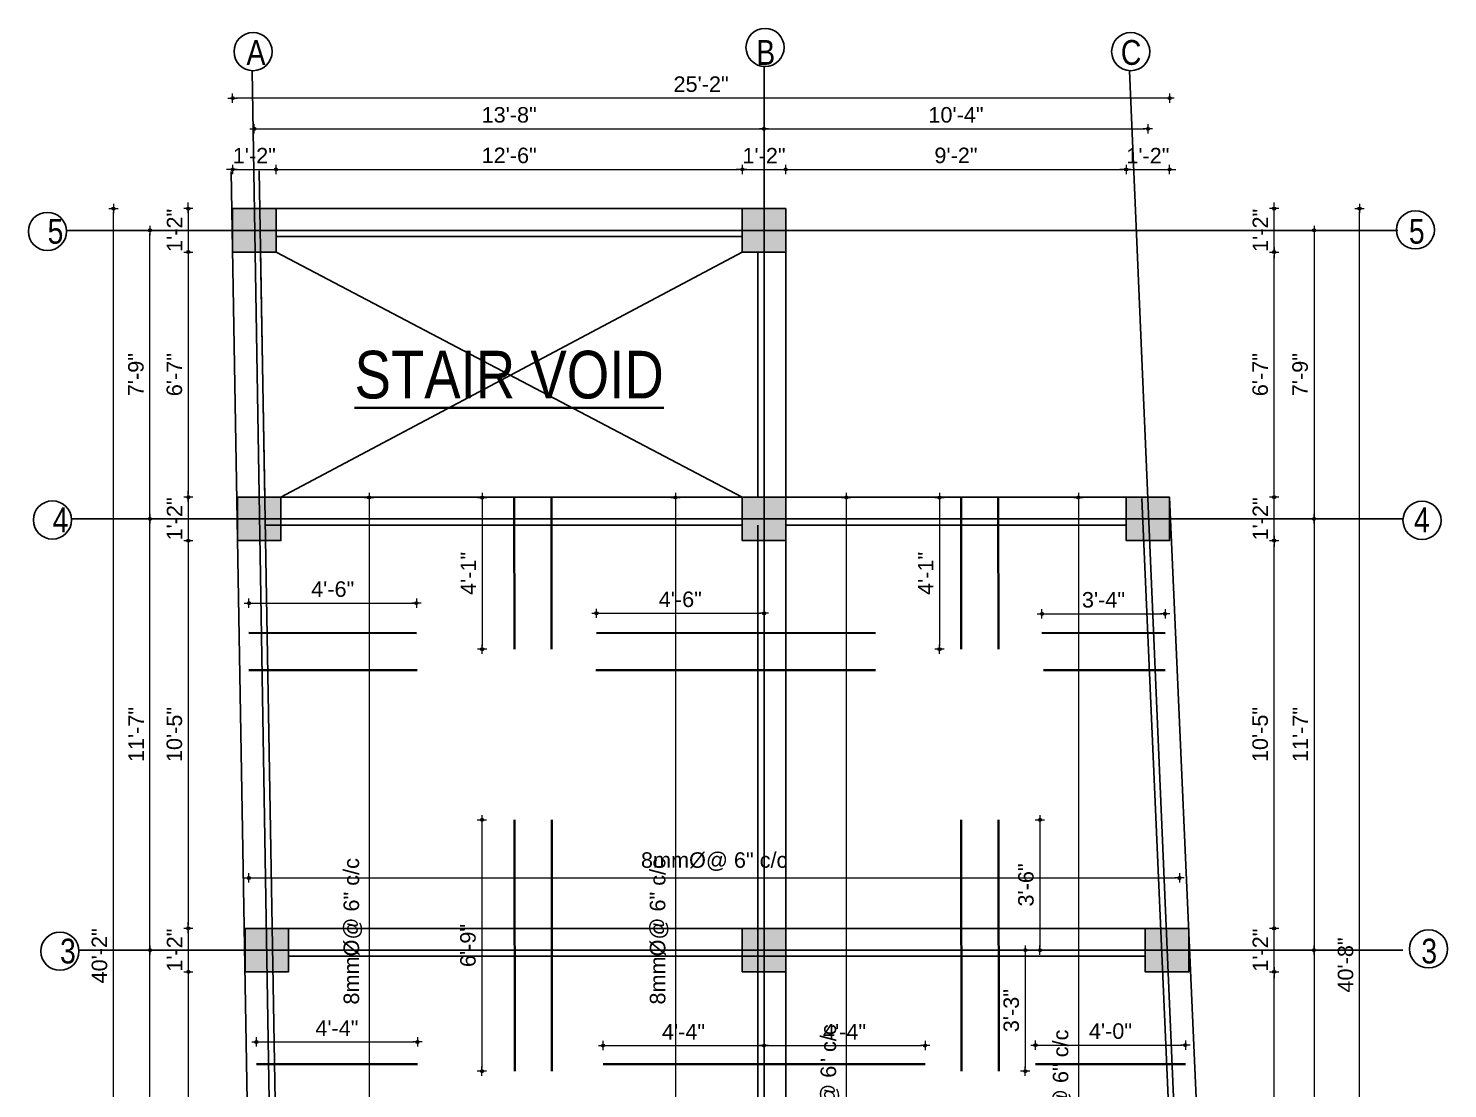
# Model space of a CAD drawing. Header units: inches. Extents: x -4597 to 93300, y -14139 to 5932.
# Drawn here: x 345.7 to 803.4, y -9968.7 to -9626.9 of the extents above; entities that cross this region are included whole.
import ezdxf
from ezdxf.enums import TextEntityAlignment as Align

# ---------------------------------------------------------------- set-up
doc = ezdxf.new("R2010")
doc.units = ezdxf.units.IN
doc.header["$LTSCALE"] = 0.5
doc.header["$MEASUREMENT"] = 0
doc.header["$PDMODE"] = 66
for name, color, linetype, lineweight in [('1', 7, 'Continuous', 25), ('DIM_LINE', 165, 'Continuous', 15), ('hatch', 9, 'Continuous', 0), ('ST-REINFOR', 201, 'Continuous', 40), ('Toilet', 7, 'Continuous', 25), ('WALL SEC', 2, 'Continuous', 35)]:
    doc.layers.add(name, color=color, linetype=linetype, lineweight=lineweight)
doc.styles.add('ordinary', font='ARIALN.TTF')
doc.styles.get("Standard").update_dxf_attribs({"font": 'arial.ttf'})
doc.dimstyles.new('S8', dxfattribs={"dimtxt": 5, "dimasz": 1, "dimexe": 6, "dimexo": 18, "dimgap": 1.9375, "dimtad": 1, "dimdec": 0, "dimzin": 3, "dimdsep": 46, "dimlunit": 4, "dimtxsty": 'Standard', "dimblk": 'dot 2', "dimcen": 12, "dimse1": 1, "dimse2": 1, "dimclrd": 1, "dimclre": 1, "dimclrt": 256, "dimadec": 0, "dimazin": 0, "dimtfac": 0.75, "dimtdec": 0, "dimtix": 1, "dimtmove": 1, "dimatfit": 3, "dimldrblk": 'DOT', "dimfxl": 1, "dimtolj": 1, "dimtzin": 0, "dimlwd": 9, "dimlwe": 9, "dimarcsym": 0})

# ---------------------------------------------------------------- blocks, each defined once
blk = doc.blocks.new('dot1')
at = {"layer": 'hatch'}
h = blk.add_hatch(color=256, dxfattribs=at)
edge = h.paths.add_edge_path()
edge.add_arc((0, 0), 1, 0, 360)
for p, q in [((3, 0), (-3, 0)), ((0, 3), (0, -3))]:
    blk.add_line(p, q, dxfattribs=at)
blk.add_circle((0, 0), 1, dxfattribs=at)
blk = doc.blocks.new('dot 2')
at = {"layer": 'hatch', "xscale": 0.5, "yscale": 0.5, "zscale": 0.5}
blk.add_blockref('dot1', (0, 0), dxfattribs=at)
blk = doc.blocks.new('*D238')
at = {"layer": 'Defpoints', "color": 0, "transparency": 16777216}
for p in [(425.56, -9672.4), (411.56, -9685.04), (425.56, -9685.04)]:
    blk.add_point(p, dxfattribs=at)
at = {"layer": 'Toilet', "color": 1, "lineweight": 9, "transparency": 16777216}
for p, q in [((410.56, -9672.4), (409.56, -9672.4)), ((411.56, -9672.4), (425.56, -9672.4)), ((426.56, -9672.4), (427.56, -9672.4))]:
    blk.add_line(p, q, dxfattribs=at)
blk.add_blockref('dot 2', (411.56, -9672.4), dxfattribs=at)
at = {"layer": 'Toilet', "color": 1, "lineweight": 9, "transparency": 16777216, "rotation": 180}
blk.add_blockref('dot 2', (425.56, -9672.4), dxfattribs=at)
at = {"layer": 'Toilet', "transparency": 16777216, "insert": (418.56, -9667.96), "char_height": 5, "attachment_point": 5}
blk.add_mtext('\\A1;1\'-2"', dxfattribs=at)
blk = doc.blocks.new('_Dot')
at = {"color": 0, "linetype": 'ByBlock', "lineweight": -2}
blk.add_line((-0.5, 0), (-1, 0), dxfattribs=at)
at = {"color": 0, "linetype": 'ByBlock', "const_width": 0.5}
blk.add_lwpolyline([(-0.25, 0, 1), (0.25, 0, 1)], format="xyb", close=True, dxfattribs=at)
blk = doc.blocks.new('*D239')
at = {"layer": 'Defpoints', "color": 0, "transparency": 16777216}
for p in [(575.92, -9672.4), (425.56, -9685.04), (575.92, -9685.04)]:
    blk.add_point(p, dxfattribs=at)
at = {"layer": 'Toilet', "color": 1, "lineweight": 9, "transparency": 16777216}
blk.add_line((426.56, -9672.4), (574.92, -9672.4), dxfattribs=at)
at = {"layer": 'Toilet', "color": 1, "lineweight": 9, "transparency": 16777216, "rotation": 180}
blk.add_blockref('dot 2', (425.56, -9672.4), dxfattribs=at)
at = {"layer": 'Toilet', "color": 1, "lineweight": 9, "transparency": 16777216}
blk.add_blockref('dot 2', (575.92, -9672.4), dxfattribs=at)
at = {"layer": 'Toilet', "transparency": 16777216, "insert": (500.74, -9667.91), "char_height": 5, "attachment_point": 5}
blk.add_mtext('\\A1;12\'-6"', dxfattribs=at)
blk = doc.blocks.new('*D240')
at = {"layer": 'Defpoints', "color": 0, "transparency": 16777216}
for p in [(589.92, -9672.4), (575.92, -9685.04), (589.92, -9685.04)]:
    blk.add_point(p, dxfattribs=at)
at = {"layer": 'Toilet', "color": 1, "lineweight": 9, "transparency": 16777216}
for p, q in [((574.92, -9672.4), (573.92, -9672.4)), ((575.92, -9672.4), (589.92, -9672.4)), ((590.92, -9672.4), (591.92, -9672.4))]:
    blk.add_line(p, q, dxfattribs=at)
blk.add_blockref('dot 2', (575.92, -9672.4), dxfattribs=at)
at = {"layer": 'Toilet', "color": 1, "lineweight": 9, "transparency": 16777216, "rotation": 180}
blk.add_blockref('dot 2', (589.92, -9672.4), dxfattribs=at)
at = {"layer": 'Toilet', "transparency": 16777216, "insert": (582.92, -9667.96), "char_height": 5, "attachment_point": 5}
blk.add_mtext('\\A1;1\'-2"', dxfattribs=at)
blk = doc.blocks.new('*D241')
at = {"layer": 'Defpoints', "color": 0, "transparency": 16777216}
for p in [(699.71, -9672.4), (589.92, -9685.04), (699.71, -9778.04)]:
    blk.add_point(p, dxfattribs=at)
at = {"layer": 'Toilet', "color": 1, "lineweight": 9, "transparency": 16777216}
blk.add_line((590.92, -9672.4), (698.71, -9672.4), dxfattribs=at)
at = {"layer": 'Toilet', "color": 1, "lineweight": 9, "transparency": 16777216, "rotation": 180}
blk.add_blockref('dot 2', (589.92, -9672.4), dxfattribs=at)
at = {"layer": 'Toilet', "color": 1, "lineweight": 9, "transparency": 16777216}
blk.add_blockref('dot 2', (699.71, -9672.4), dxfattribs=at)
at = {"layer": 'Toilet', "transparency": 16777216, "insert": (644.82, -9667.91), "char_height": 5, "attachment_point": 5}
blk.add_mtext('\\A1;9\'-2"', dxfattribs=at)
blk = doc.blocks.new('*D242')
at = {"layer": 'Defpoints', "color": 0, "transparency": 16777216}
for p in [(713.71, -9672.4), (699.71, -9778.04), (713.71, -9778.04)]:
    blk.add_point(p, dxfattribs=at)
at = {"layer": 'Toilet', "color": 1, "lineweight": 9, "transparency": 16777216}
for p, q in [((698.71, -9672.4), (697.71, -9672.4)), ((699.71, -9672.4), (713.71, -9672.4)), ((714.71, -9672.4), (715.71, -9672.4))]:
    blk.add_line(p, q, dxfattribs=at)
blk.add_blockref('dot 2', (699.71, -9672.4), dxfattribs=at)
at = {"layer": 'Toilet', "color": 1, "lineweight": 9, "transparency": 16777216, "rotation": 180}
blk.add_blockref('dot 2', (713.71, -9672.4), dxfattribs=at)
at = {"layer": 'Toilet', "transparency": 16777216, "insert": (706.71, -9667.96), "char_height": 5, "attachment_point": 5}
blk.add_mtext('\\A1;1\'-2"', dxfattribs=at)
blk = doc.blocks.new('*D243')
at = {"layer": 'Defpoints', "color": 0, "transparency": 16777216}
for p in [(582.92, -9659.32), (418.56, -9685.04), (582.92, -9685.04)]:
    blk.add_point(p, dxfattribs=at)
at = {"layer": 'Toilet', "color": 1, "lineweight": 9, "transparency": 16777216}
blk.add_line((419.56, -9659.32), (581.92, -9659.32), dxfattribs=at)
at = {"layer": 'Toilet', "color": 1, "lineweight": 9, "transparency": 16777216, "rotation": 180}
blk.add_blockref('dot 2', (418.56, -9659.32), dxfattribs=at)
at = {"layer": 'Toilet', "color": 1, "lineweight": 9, "transparency": 16777216}
blk.add_blockref('dot 2', (582.92, -9659.32), dxfattribs=at)
at = {"layer": 'Toilet', "transparency": 16777216, "insert": (500.74, -9654.83), "char_height": 5, "attachment_point": 5}
blk.add_mtext('\\A1;13\'-8"', dxfattribs=at)
blk = doc.blocks.new('*D244')
at = {"layer": 'Defpoints', "color": 0, "transparency": 16777216}
for p in [(706.71, -9659.32), (582.92, -9685.04), (706.71, -9778.04)]:
    blk.add_point(p, dxfattribs=at)
at = {"layer": 'Toilet', "color": 1, "lineweight": 9, "transparency": 16777216}
blk.add_line((583.92, -9659.32), (705.71, -9659.32), dxfattribs=at)
at = {"layer": 'Toilet', "color": 1, "lineweight": 9, "transparency": 16777216, "rotation": 180}
blk.add_blockref('dot 2', (582.92, -9659.32), dxfattribs=at)
at = {"layer": 'Toilet', "color": 1, "lineweight": 9, "transparency": 16777216}
blk.add_blockref('dot 2', (706.71, -9659.32), dxfattribs=at)
at = {"layer": 'Toilet', "transparency": 16777216, "insert": (644.82, -9654.83), "char_height": 5, "attachment_point": 5}
blk.add_mtext('\\A1;10\'-4"', dxfattribs=at)
blk = doc.blocks.new('*D163')
at = {"layer": 'Defpoints', "color": 0, "transparency": 16777216}
for p in [(411.56, -9649.43), (411.56, -9685.04), (713.71, -9778.04)]:
    blk.add_point(p, dxfattribs=at)
at = {"layer": 'Toilet', "color": 1, "lineweight": 9, "transparency": 16777216}
blk.add_line((712.71, -9649.43), (412.56, -9649.43), dxfattribs=at)
at = {"layer": 'Toilet', "color": 1, "lineweight": 9, "transparency": 16777216, "rotation": 180}
blk.add_blockref('dot 2', (411.56, -9649.43), dxfattribs=at)
at = {"layer": 'Toilet', "color": 1, "lineweight": 9, "transparency": 16777216}
blk.add_blockref('dot 2', (713.71, -9649.43), dxfattribs=at)
at = {"layer": 'Toilet', "transparency": 16777216, "insert": (562.63, -9644.94), "char_height": 5, "attachment_point": 5}
blk.add_mtext('\\A1;25\'-2"', dxfattribs=at)
blk = doc.blocks.new('*D245')
at = {"layer": 'Defpoints', "color": 0, "transparency": 16777216}
for p in [(411.56, -9685.04), (397.28, -9699.04), (411.56, -9699.04)]:
    blk.add_point(p, dxfattribs=at)
at = {"layer": 'Toilet', "color": 1, "lineweight": 9, "transparency": 16777216}
for p, q in [((397.28, -9684.04), (397.28, -9683.04)), ((397.28, -9685.04), (397.28, -9699.04)), ((397.28, -9700.04), (397.28, -9701.04))]:
    blk.add_line(p, q, dxfattribs=at)
for p, rotation in [((397.28, -9685.04), 270), ((397.28, -9699.04), 90)]:
    blk.add_blockref('dot 2', p, dxfattribs=dict(at, rotation=rotation))
at = {"layer": 'Toilet', "transparency": 16777216, "insert": (392.84, -9692.04), "char_height": 5, "attachment_point": 5, "rotation": 90}
blk.add_mtext('\\A1;1\'-2"', dxfattribs=at)
blk = doc.blocks.new('*D246')
at = {"layer": 'Defpoints', "color": 0, "transparency": 16777216}
for p in [(411.56, -9699.04), (397.28, -9778.04), (413.16, -9778.04)]:
    blk.add_point(p, dxfattribs=at)
at = {"layer": 'Toilet', "color": 1, "lineweight": 9, "transparency": 16777216}
blk.add_line((397.28, -9700.04), (397.28, -9777.04), dxfattribs=at)
for p, rotation in [((397.28, -9699.04), 90), ((397.28, -9778.04), 270)]:
    blk.add_blockref('dot 2', p, dxfattribs=dict(at, rotation=rotation))
at = {"layer": 'Toilet', "transparency": 16777216, "insert": (392.79, -9738.54), "char_height": 5, "attachment_point": 5, "rotation": 90}
blk.add_mtext('\\A1;6\'-7"', dxfattribs=at)
blk = doc.blocks.new('*D247')
at = {"layer": 'Defpoints', "color": 0, "transparency": 16777216}
for p in [(413.16, -9778.04), (397.28, -9792.04), (413.16, -9792.04)]:
    blk.add_point(p, dxfattribs=at)
at = {"layer": 'Toilet', "color": 1, "lineweight": 9, "transparency": 16777216}
for p, q in [((397.28, -9777.04), (397.28, -9776.04)), ((397.28, -9778.04), (397.28, -9792.04)), ((397.28, -9793.04), (397.28, -9794.04))]:
    blk.add_line(p, q, dxfattribs=at)
for p, rotation in [((397.28, -9778.04), 270), ((397.28, -9792.04), 90)]:
    blk.add_blockref('dot 2', p, dxfattribs=dict(at, rotation=rotation))
at = {"layer": 'Toilet', "transparency": 16777216, "insert": (392.84, -9785.04), "char_height": 5, "attachment_point": 5, "rotation": 90}
blk.add_mtext('\\A1;1\'-2"', dxfattribs=at)
blk = doc.blocks.new('*D248')
at = {"layer": 'Defpoints', "color": 0, "transparency": 16777216}
for p in [(413.16, -9792.04), (397.28, -9917.04), (415.56, -9917.04)]:
    blk.add_point(p, dxfattribs=at)
at = {"layer": 'Toilet', "color": 1, "lineweight": 9, "transparency": 16777216}
blk.add_line((397.28, -9793.04), (397.28, -9916.04), dxfattribs=at)
for p, rotation in [((397.28, -9792.04), 90), ((397.28, -9917.04), 270)]:
    blk.add_blockref('dot 2', p, dxfattribs=dict(at, rotation=rotation))
at = {"layer": 'Toilet', "transparency": 16777216, "insert": (392.79, -9854.54), "char_height": 5, "attachment_point": 5, "rotation": 90}
blk.add_mtext('\\A1;10\'-5"', dxfattribs=at)
blk = doc.blocks.new('*D249')
at = {"layer": 'Defpoints', "color": 0, "transparency": 16777216}
for p in [(415.56, -9917.04), (397.28, -9931.04), (415.56, -9931.04)]:
    blk.add_point(p, dxfattribs=at)
at = {"layer": 'Toilet', "color": 1, "lineweight": 9, "transparency": 16777216}
for p, q in [((397.28, -9916.04), (397.28, -9915.04)), ((397.28, -9917.04), (397.28, -9931.04)), ((397.28, -9932.04), (397.28, -9933.04))]:
    blk.add_line(p, q, dxfattribs=at)
for p, rotation in [((397.28, -9917.04), 270), ((397.28, -9931.04), 90)]:
    blk.add_blockref('dot 2', p, dxfattribs=dict(at, rotation=rotation))
at = {"layer": 'Toilet', "transparency": 16777216, "insert": (392.84, -9924.04), "char_height": 5, "attachment_point": 5, "rotation": 90}
blk.add_mtext('\\A1;1\'-2"', dxfattribs=at)
blk = doc.blocks.new('*D250')
at = {"layer": 'Defpoints', "color": 0, "transparency": 16777216}
for p in [(415.56, -9931.04), (397.28, -10043.78), (417.75, -10043.78)]:
    blk.add_point(p, dxfattribs=at)
at = {"layer": 'Toilet', "color": 1, "lineweight": 9, "transparency": 16777216}
blk.add_line((397.28, -9932.04), (397.28, -10042.78), dxfattribs=at)
for p, rotation in [((397.28, -9931.04), 90), ((397.28, -10043.78), 270)]:
    blk.add_blockref('dot 2', p, dxfattribs=dict(at, rotation=rotation))
at = {"layer": 'Toilet', "transparency": 16777216, "insert": (392.79, -9987.41), "char_height": 5, "attachment_point": 5, "rotation": 90}
blk.add_mtext('\\A1;9\'-5"', dxfattribs=at)
blk = doc.blocks.new('*D255')
at = {"layer": 'Defpoints', "color": 0, "transparency": 16777216}
for p in [(384.89, -9924.04), (415.44, -9924.04), (575.92, -10050.78)]:
    blk.add_point(p, dxfattribs=at)
at = {"layer": 'Toilet', "color": 1, "lineweight": 9, "transparency": 16777216}
blk.add_line((384.89, -10049.78), (384.89, -9925.04), dxfattribs=at)
for p, rotation in [((384.89, -9924.04), 90), ((384.89, -10050.78), 270)]:
    blk.add_blockref('dot 2', p, dxfattribs=dict(at, rotation=rotation))
at = {"layer": 'Toilet', "transparency": 16777216, "insert": (380.4, -9987.41), "char_height": 5, "attachment_point": 5, "rotation": 90}
blk.add_mtext('\\A1;10\'-7"', dxfattribs=at)
blk = doc.blocks.new('*D256')
at = {"layer": 'Defpoints', "color": 0, "transparency": 16777216}
for p in [(384.89, -9692.04), (411.56, -9692.04), (413.16, -9785.04)]:
    blk.add_point(p, dxfattribs=at)
at = {"layer": 'Toilet', "color": 1, "lineweight": 9, "transparency": 16777216}
blk.add_line((384.89, -9784.04), (384.89, -9693.04), dxfattribs=at)
for p, rotation in [((384.89, -9692.04), 90), ((384.89, -9785.04), 270)]:
    blk.add_blockref('dot 2', p, dxfattribs=dict(at, rotation=rotation))
at = {"layer": 'Toilet', "transparency": 16777216, "insert": (380.4, -9738.54), "char_height": 5, "attachment_point": 5, "rotation": 90}
blk.add_mtext('\\A1;7\'-9"', dxfattribs=at)
blk = doc.blocks.new('*D267')
at = {"layer": 'Defpoints', "color": 0, "transparency": 16777216}
for p in [(719.86, -9931.04), (747.43, -9931.04), (725.48, -10043.78)]:
    blk.add_point(p, dxfattribs=at)
at = {"layer": 'Toilet', "color": 1, "lineweight": 9, "transparency": 16777216}
blk.add_line((747.43, -10042.78), (747.43, -9932.04), dxfattribs=at)
for p, rotation in [((747.43, -9931.04), 90), ((747.43, -10043.78), 270)]:
    blk.add_blockref('dot 2', p, dxfattribs=dict(at, rotation=rotation))
at = {"layer": 'Toilet', "transparency": 16777216, "insert": (742.94, -9987.41), "char_height": 5, "attachment_point": 5, "rotation": 90}
blk.add_mtext('\\A1;9\'-5"', dxfattribs=at)
blk = doc.blocks.new('*D268')
at = {"layer": 'Defpoints', "color": 0, "transparency": 16777216}
for p in [(719.86, -9917.04), (747.43, -9917.04), (719.86, -9931.04)]:
    blk.add_point(p, dxfattribs=at)
at = {"layer": 'Toilet', "color": 1, "lineweight": 9, "transparency": 16777216}
for p, q in [((747.43, -9916.04), (747.43, -9915.04)), ((747.43, -9931.04), (747.43, -9917.04)), ((747.43, -9932.04), (747.43, -9933.04))]:
    blk.add_line(p, q, dxfattribs=at)
for p, rotation in [((747.43, -9917.04), 270), ((747.43, -9931.04), 90)]:
    blk.add_blockref('dot 2', p, dxfattribs=dict(at, rotation=rotation))
at = {"layer": 'Toilet', "transparency": 16777216, "insert": (742.98, -9924.04), "char_height": 5, "attachment_point": 5, "rotation": 90}
blk.add_mtext('\\A1;1\'-2"', dxfattribs=at)
blk = doc.blocks.new('*D269')
at = {"layer": 'Defpoints', "color": 0, "transparency": 16777216}
for p in [(713.71, -9792.04), (747.43, -9792.04), (719.86, -9917.04)]:
    blk.add_point(p, dxfattribs=at)
at = {"layer": 'Toilet', "color": 1, "lineweight": 9, "transparency": 16777216}
blk.add_line((747.43, -9916.04), (747.43, -9793.04), dxfattribs=at)
for p, rotation in [((747.43, -9792.04), 90), ((747.43, -9917.04), 270)]:
    blk.add_blockref('dot 2', p, dxfattribs=dict(at, rotation=rotation))
at = {"layer": 'Toilet', "transparency": 16777216, "insert": (742.94, -9854.54), "char_height": 5, "attachment_point": 5, "rotation": 90}
blk.add_mtext('\\A1;10\'-5"', dxfattribs=at)
blk = doc.blocks.new('*D270')
at = {"layer": 'Defpoints', "color": 0, "transparency": 16777216}
for p in [(713.71, -9778.04), (747.43, -9778.04), (713.71, -9792.04)]:
    blk.add_point(p, dxfattribs=at)
at = {"layer": 'Toilet', "color": 1, "lineweight": 9, "transparency": 16777216}
for p, q in [((747.43, -9777.04), (747.43, -9776.04)), ((747.43, -9792.04), (747.43, -9778.04)), ((747.43, -9793.04), (747.43, -9794.04))]:
    blk.add_line(p, q, dxfattribs=at)
for p, rotation in [((747.43, -9778.04), 270), ((747.43, -9792.04), 90)]:
    blk.add_blockref('dot 2', p, dxfattribs=dict(at, rotation=rotation))
at = {"layer": 'Toilet', "transparency": 16777216, "insert": (742.98, -9785.04), "char_height": 5, "attachment_point": 5, "rotation": 90}
blk.add_mtext('\\A1;1\'-2"', dxfattribs=at)
blk = doc.blocks.new('*D271')
at = {"layer": 'Defpoints', "color": 0, "transparency": 16777216}
for p in [(589.92, -9699.04), (747.43, -9699.04), (713.71, -9778.04)]:
    blk.add_point(p, dxfattribs=at)
at = {"layer": 'Toilet', "color": 1, "lineweight": 9, "transparency": 16777216}
blk.add_line((747.43, -9777.04), (747.43, -9700.04), dxfattribs=at)
for p, rotation in [((747.43, -9699.04), 90), ((747.43, -9778.04), 270)]:
    blk.add_blockref('dot 2', p, dxfattribs=dict(at, rotation=rotation))
at = {"layer": 'Toilet', "transparency": 16777216, "insert": (742.94, -9738.54), "char_height": 5, "attachment_point": 5, "rotation": 90}
blk.add_mtext('\\A1;6\'-7"', dxfattribs=at)
blk = doc.blocks.new('*D272')
at = {"layer": 'Defpoints', "color": 0, "transparency": 16777216}
for p in [(589.92, -9685.04), (747.43, -9685.04), (589.92, -9699.04)]:
    blk.add_point(p, dxfattribs=at)
at = {"layer": 'Toilet', "color": 1, "lineweight": 9, "transparency": 16777216}
for p, q in [((747.43, -9684.04), (747.43, -9683.04)), ((747.43, -9699.04), (747.43, -9685.04)), ((747.43, -9700.04), (747.43, -9701.04))]:
    blk.add_line(p, q, dxfattribs=at)
for p, rotation in [((747.43, -9685.04), 270), ((747.43, -9699.04), 90)]:
    blk.add_blockref('dot 2', p, dxfattribs=dict(at, rotation=rotation))
at = {"layer": 'Toilet', "transparency": 16777216, "insert": (742.98, -9692.04), "char_height": 5, "attachment_point": 5, "rotation": 90}
blk.add_mtext('\\A1;1\'-2"', dxfattribs=at)
blk = doc.blocks.new('*D273')
at = {"layer": 'Defpoints', "color": 0, "transparency": 16777216}
for p in [(589.92, -9692.04), (713.71, -9785.04), (760.3, -9785.04)]:
    blk.add_point(p, dxfattribs=at)
at = {"layer": 'Toilet', "color": 1, "lineweight": 9, "transparency": 16777216}
blk.add_line((760.3, -9693.04), (760.3, -9784.04), dxfattribs=at)
for p, rotation in [((760.3, -9692.04), 90), ((760.3, -9785.04), 270)]:
    blk.add_blockref('dot 2', p, dxfattribs=dict(at, rotation=rotation))
at = {"layer": 'Toilet', "transparency": 16777216, "insert": (755.81, -9738.54), "char_height": 5, "attachment_point": 5, "rotation": 90}
blk.add_mtext('\\A1;7\'-9"', dxfattribs=at)
blk = doc.blocks.new('*D274')
at = {"layer": 'Defpoints', "color": 0, "transparency": 16777216}
for p in [(713.71, -9785.04), (719.86, -9924.04), (760.3, -9924.04)]:
    blk.add_point(p, dxfattribs=at)
at = {"layer": 'Toilet', "color": 1, "lineweight": 9, "transparency": 16777216}
blk.add_line((760.3, -9786.04), (760.3, -9923.04), dxfattribs=at)
for p, rotation in [((760.3, -9785.04), 90), ((760.3, -9924.04), 270)]:
    blk.add_blockref('dot 2', p, dxfattribs=dict(at, rotation=rotation))
at = {"layer": 'Toilet', "transparency": 16777216, "insert": (755.85, -9854.54), "char_height": 5, "attachment_point": 5, "rotation": 90}
blk.add_mtext('\\A1;11\'-7"', dxfattribs=at)
blk = doc.blocks.new('*D275')
at = {"layer": 'Defpoints', "color": 0, "transparency": 16777216}
for p in [(719.86, -9924.04), (725.48, -10050.78), (760.3, -10050.78)]:
    blk.add_point(p, dxfattribs=at)
at = {"layer": 'Toilet', "color": 1, "lineweight": 9, "transparency": 16777216}
blk.add_line((760.3, -9925.04), (760.3, -10049.78), dxfattribs=at)
for p, rotation in [((760.3, -9924.04), 90), ((760.3, -10050.78), 270)]:
    blk.add_blockref('dot 2', p, dxfattribs=dict(at, rotation=rotation))
at = {"layer": 'Toilet', "transparency": 16777216, "insert": (755.81, -9987.41), "char_height": 5, "attachment_point": 5, "rotation": 90}
blk.add_mtext('\\A1;10\'-7"', dxfattribs=at)
blk = doc.blocks.new('*D277')
at = {"layer": 'Defpoints', "color": 0, "transparency": 16777216}
for p in [(589.92, -9685.04), (774.96, -9685.04), (730.57, -10172.64)]:
    blk.add_point(p, dxfattribs=at)
at = {"layer": 'Toilet', "color": 1, "lineweight": 9, "transparency": 16777216}
blk.add_line((774.96, -10171.64), (774.96, -9686.04), dxfattribs=at)
for p, rotation in [((774.96, -9685.04), 90), ((774.96, -10172.64), 270)]:
    blk.add_blockref('dot 2', p, dxfattribs=dict(at, rotation=rotation))
at = {"layer": 'Toilet', "transparency": 16777216, "insert": (770.47, -9928.84), "char_height": 5, "attachment_point": 5, "rotation": 90}
blk.add_mtext('\\A1;40\'-8"', dxfattribs=at)
blk = doc.blocks.new('*D165')
at = {"layer": 'Defpoints', "color": 0, "transparency": 16777216}
for p in [(373.13, -9685.04), (519.25, -9685.04), (683.61, -10166.74)]:
    blk.add_point(p, dxfattribs=at)
at = {"layer": 'Toilet', "color": 1, "lineweight": 9, "transparency": 16777216}
blk.add_line((373.13, -10165.74), (373.13, -9686.04), dxfattribs=at)
for p, rotation in [((373.13, -9685.04), 90), ((373.13, -10166.74), 270)]:
    blk.add_blockref('dot 2', p, dxfattribs=dict(at, rotation=rotation))
at = {"layer": 'Toilet', "transparency": 16777216, "insert": (368.64, -9925.89), "char_height": 5, "attachment_point": 5, "rotation": 90}
blk.add_mtext('\\A1;40\'-2"', dxfattribs=at)
blk = doc.blocks.new('*D166')
at = {"layer": 'Defpoints', "color": 0, "transparency": 16777216}
for p in [(464.97, -9778.16), (455.6, -10057.81), (465.18, -10057.81)]:
    blk.add_point(p, dxfattribs=at)
at = {"layer": 'DIM_LINE', "color": 1, "lineweight": 9, "transparency": 16777216}
blk.add_line((455.6, -9779.16), (455.6, -10056.81), dxfattribs=at)
for p, rotation in [((455.6, -9778.16), 90), ((455.6, -10057.81), 270)]:
    blk.add_blockref('dot 2', p, dxfattribs=dict(at, rotation=rotation))
at = {"layer": 'DIM_LINE', "transparency": 16777216, "insert": (450.34, -9917.98), "char_height": 5, "attachment_point": 5, "rotation": 90}
blk.add_mtext('\\A1;8mm%%C@ 6" c/c', dxfattribs=at)
blk = doc.blocks.new('*D167')
at = {"layer": 'Defpoints', "color": 0, "transparency": 16777216}
for p in [(416.82, -9898.61), (716.87, -9896.94), (716.87, -9900.78)]:
    blk.add_point(p, dxfattribs=at)
at = {"layer": 'DIM_LINE', "color": 1, "lineweight": 9, "transparency": 16777216}
blk.add_line((417.82, -9900.78), (715.87, -9900.78), dxfattribs=at)
at = {"layer": 'DIM_LINE', "color": 1, "lineweight": 9, "transparency": 16777216, "rotation": 180}
blk.add_blockref('dot 2', (416.82, -9900.78), dxfattribs=at)
at = {"layer": 'DIM_LINE', "color": 1, "lineweight": 9, "transparency": 16777216}
blk.add_blockref('dot 2', (716.87, -9900.78), dxfattribs=at)
at = {"layer": 'DIM_LINE', "transparency": 16777216, "insert": (566.84, -9895.51), "char_height": 5, "attachment_point": 5}
blk.add_mtext('\\A1;8mm%%C@ 6" c/c', dxfattribs=at)
blk = doc.blocks.new('*D278')
at = {"layer": 'Defpoints', "color": 0, "transparency": 16777216}
for p in [(384.89, -9785.04), (413.04, -9785.04), (415.44, -9924.04)]:
    blk.add_point(p, dxfattribs=at)
at = {"layer": 'Toilet', "color": 1, "lineweight": 9, "transparency": 16777216}
blk.add_line((384.89, -9923.04), (384.89, -9786.04), dxfattribs=at)
for p, rotation in [((384.89, -9785.04), 90), ((384.89, -9924.04), 270)]:
    blk.add_blockref('dot 2', p, dxfattribs=dict(at, rotation=rotation))
at = {"layer": 'Toilet', "transparency": 16777216, "insert": (380.45, -9854.54), "char_height": 5, "attachment_point": 5, "rotation": 90}
blk.add_mtext('\\A1;11\'-7"', dxfattribs=at)
blk = doc.blocks.new('*D169')
at = {"layer": 'Defpoints', "color": 0, "transparency": 16777216}
for p in [(563.73, -9778.16), (554.36, -10057.81), (563.94, -10057.81)]:
    blk.add_point(p, dxfattribs=at)
at = {"layer": 'DIM_LINE', "color": 1, "lineweight": 9, "transparency": 16777216}
blk.add_line((554.36, -9779.16), (554.36, -10056.81), dxfattribs=at)
for p, rotation in [((554.36, -9778.16), 90), ((554.36, -10057.81), 270)]:
    blk.add_blockref('dot 2', p, dxfattribs=dict(at, rotation=rotation))
at = {"layer": 'DIM_LINE', "transparency": 16777216, "insert": (549.1, -9917.98), "char_height": 5, "attachment_point": 5, "rotation": 90}
blk.add_mtext('\\A1;8mm%%C@ 6" c/c', dxfattribs=at)
blk = doc.blocks.new('*D170')
at = {"layer": 'Defpoints', "color": 0, "transparency": 16777216}
for p in [(693.67, -9778.16), (684.3, -10168.36), (693.88, -10168.36)]:
    blk.add_point(p, dxfattribs=at)
at = {"layer": 'DIM_LINE', "color": 1, "lineweight": 9, "transparency": 16777216}
blk.add_line((684.3, -9779.16), (684.3, -10167.36), dxfattribs=at)
for p, rotation in [((684.3, -9778.16), 90), ((684.3, -10168.36), 270)]:
    blk.add_blockref('dot 2', p, dxfattribs=dict(at, rotation=rotation))
at = {"layer": 'DIM_LINE', "transparency": 16777216, "insert": (679.04, -9973.26), "char_height": 5, "attachment_point": 5, "rotation": 90}
blk.add_mtext('\\A1;8mm%%C@ 6" c/c', dxfattribs=at)
blk = doc.blocks.new('*D171')
at = {"layer": 'Defpoints', "color": 0, "transparency": 16777216}
for p in [(618.81, -9778.16), (609.44, -10164.98), (619.01, -10164.98)]:
    blk.add_point(p, dxfattribs=at)
at = {"layer": 'DIM_LINE', "color": 1, "lineweight": 9, "transparency": 16777216}
blk.add_line((609.44, -9779.16), (609.44, -10163.98), dxfattribs=at)
for p, rotation in [((609.44, -9778.16), 90), ((609.44, -10164.98), 270)]:
    blk.add_blockref('dot 2', p, dxfattribs=dict(at, rotation=rotation))
at = {"layer": 'DIM_LINE', "transparency": 16777216, "insert": (604.17, -9971.57), "char_height": 5, "attachment_point": 5, "rotation": 90}
blk.add_mtext('\\A1;8mm%%C@ 6" c/c', dxfattribs=at)
blk = doc.blocks.new('*D174')
at = {"layer": 'Defpoints', "color": 0, "transparency": 16777216}
for p in [(502.39, -9778.18), (492.03, -9827.04), (502.42, -9827.04)]:
    blk.add_point(p, dxfattribs=at)
at = {"layer": 'Toilet', "color": 1, "lineweight": 9, "transparency": 16777216}
blk.add_line((492.03, -9779.18), (492.03, -9826.04), dxfattribs=at)
for p, rotation in [((492.03, -9778.18), 90), ((492.03, -9827.04), 270)]:
    blk.add_blockref('dot 2', p, dxfattribs=dict(at, rotation=rotation))
at = {"layer": 'Toilet', "transparency": 16777216, "insert": (487.58, -9802.61), "char_height": 5, "attachment_point": 5, "rotation": 90}
blk.add_mtext('\\A1;4\'-1"', dxfattribs=at)
blk = doc.blocks.new('*D279')
at = {"layer": 'Defpoints', "color": 0, "transparency": 16777216}
for p in [(470.84, -9812.19), (416.82, -9821.82), (470.84, -9821.83)]:
    blk.add_point(p, dxfattribs=at)
at = {"layer": 'Toilet', "color": 1, "lineweight": 9, "transparency": 16777216}
blk.add_line((417.82, -9812.19), (469.84, -9812.19), dxfattribs=at)
at = {"layer": 'Toilet', "color": 1, "lineweight": 9, "transparency": 16777216, "rotation": 180}
blk.add_blockref('dot 2', (416.82, -9812.19), dxfattribs=at)
at = {"layer": 'Toilet', "color": 1, "lineweight": 9, "transparency": 16777216}
blk.add_blockref('dot 2', (470.84, -9812.19), dxfattribs=at)
at = {"layer": 'Toilet', "transparency": 16777216, "insert": (443.83, -9807.7), "char_height": 5, "attachment_point": 5}
blk.add_mtext('\\A1;4\'-6"', dxfattribs=at)
blk = doc.blocks.new('*D280')
at = {"layer": 'Defpoints', "color": 0, "transparency": 16777216}
for p in [(471.15, -9953.64), (419.22, -9960.82), (471.15, -9960.83)]:
    blk.add_point(p, dxfattribs=at)
at = {"layer": 'Toilet', "color": 1, "lineweight": 9, "transparency": 16777216}
blk.add_line((420.22, -9953.64), (470.15, -9953.64), dxfattribs=at)
at = {"layer": 'Toilet', "color": 1, "lineweight": 9, "transparency": 16777216, "rotation": 180}
blk.add_blockref('dot 2', (419.22, -9953.64), dxfattribs=at)
at = {"layer": 'Toilet', "color": 1, "lineweight": 9, "transparency": 16777216}
blk.add_blockref('dot 2', (471.15, -9953.64), dxfattribs=at)
at = {"layer": 'Toilet', "transparency": 16777216, "insert": (445.19, -9949.2), "char_height": 5, "attachment_point": 5}
blk.add_mtext('\\A1;4\'-4"', dxfattribs=at)
blk = doc.blocks.new('*D175')
at = {"layer": 'Defpoints', "color": 0, "transparency": 16777216}
for p in [(502.46, -9882.04), (491.96, -9963.04), (502.52, -9963.04)]:
    blk.add_point(p, dxfattribs=at)
at = {"layer": 'Toilet', "color": 1, "lineweight": 9, "transparency": 16777216}
blk.add_line((491.96, -9883.04), (491.96, -9962.04), dxfattribs=at)
for p, rotation in [((491.96, -9882.04), 90), ((491.96, -9963.04), 270)]:
    blk.add_blockref('dot 2', p, dxfattribs=dict(at, rotation=rotation))
at = {"layer": 'Toilet', "transparency": 16777216, "insert": (487.47, -9922.54), "char_height": 5, "attachment_point": 5, "rotation": 90}
blk.add_mtext('\\A1;6\'-9"', dxfattribs=at)
blk = doc.blocks.new('*D281')
at = {"layer": 'Defpoints', "color": 0, "transparency": 16777216}
for p in [(582.92, -9954.8), (531, -9960.83), (582.92, -9960.83)]:
    blk.add_point(p, dxfattribs=at)
at = {"layer": 'Toilet', "color": 1, "lineweight": 9, "transparency": 16777216}
blk.add_line((532, -9954.8), (581.92, -9954.8), dxfattribs=at)
at = {"layer": 'Toilet', "color": 1, "lineweight": 9, "transparency": 16777216, "rotation": 180}
blk.add_blockref('dot 2', (531, -9954.8), dxfattribs=at)
at = {"layer": 'Toilet', "color": 1, "lineweight": 9, "transparency": 16777216}
blk.add_blockref('dot 2', (582.92, -9954.8), dxfattribs=at)
at = {"layer": 'Toilet', "transparency": 16777216, "insert": (556.96, -9950.36), "char_height": 5, "attachment_point": 5}
blk.add_mtext('\\A1;4\'-4"', dxfattribs=at)
blk = doc.blocks.new('*D282')
at = {"layer": 'Defpoints', "color": 0, "transparency": 16777216}
for p in [(634.85, -9954.8), (582.92, -9960.83), (634.85, -9960.83)]:
    blk.add_point(p, dxfattribs=at)
at = {"layer": 'Toilet', "color": 1, "lineweight": 9, "transparency": 16777216}
blk.add_line((583.92, -9954.8), (633.85, -9954.8), dxfattribs=at)
at = {"layer": 'Toilet', "color": 1, "lineweight": 9, "transparency": 16777216, "rotation": 180}
blk.add_blockref('dot 2', (582.92, -9954.8), dxfattribs=at)
at = {"layer": 'Toilet', "color": 1, "lineweight": 9, "transparency": 16777216}
blk.add_blockref('dot 2', (634.85, -9954.8), dxfattribs=at)
at = {"layer": 'Toilet', "transparency": 16777216, "insert": (608.89, -9950.36), "char_height": 5, "attachment_point": 5}
blk.add_mtext('\\A1;4\'-4"', dxfattribs=at)
blk = doc.blocks.new('*D283')
at = {"layer": 'Defpoints', "color": 0, "transparency": 16777216}
for p in [(718.81, -9954.66), (670.48, -9960.82), (718.81, -9960.83)]:
    blk.add_point(p, dxfattribs=at)
at = {"layer": 'Toilet', "color": 1, "lineweight": 9, "transparency": 16777216}
blk.add_line((671.48, -9954.66), (717.81, -9954.66), dxfattribs=at)
at = {"layer": 'Toilet', "color": 1, "lineweight": 9, "transparency": 16777216, "rotation": 180}
blk.add_blockref('dot 2', (670.48, -9954.66), dxfattribs=at)
at = {"layer": 'Toilet', "color": 1, "lineweight": 9, "transparency": 16777216}
blk.add_blockref('dot 2', (718.81, -9954.66), dxfattribs=at)
at = {"layer": 'Toilet', "transparency": 16777216, "insert": (694.64, -9950.17), "char_height": 5, "attachment_point": 5}
blk.add_mtext('\\A1;4\'-0"', dxfattribs=at)
blk = doc.blocks.new('*D177')
at = {"layer": 'Defpoints', "color": 0, "transparency": 16777216}
for p in [(658.53, -9882.04), (658.56, -9924.04), (671.89, -9924.04)]:
    blk.add_point(p, dxfattribs=at)
at = {"layer": 'Toilet', "color": 1, "lineweight": 9, "transparency": 16777216}
blk.add_line((671.89, -9883.04), (671.89, -9923.04), dxfattribs=at)
for p, rotation in [((671.89, -9882.04), 90), ((671.89, -9924.04), 270)]:
    blk.add_blockref('dot 2', p, dxfattribs=dict(at, rotation=rotation))
at = {"layer": 'Toilet', "transparency": 16777216, "insert": (667.4, -9903.04), "char_height": 5, "attachment_point": 5, "rotation": 90}
blk.add_mtext('\\A1;3\'-6"', dxfattribs=at)
blk = doc.blocks.new('*D178')
at = {"layer": 'Defpoints', "color": 0, "transparency": 16777216}
for p in [(658.56, -9924.05), (658.59, -9963.04), (667.15, -9963.04)]:
    blk.add_point(p, dxfattribs=at)
at = {"layer": 'Toilet', "color": 1, "lineweight": 9, "transparency": 16777216}
blk.add_line((667.15, -9925.05), (667.15, -9962.04), dxfattribs=at)
for p, rotation in [((667.15, -9924.05), 90), ((667.15, -9963.04), 270)]:
    blk.add_blockref('dot 2', p, dxfattribs=dict(at, rotation=rotation))
at = {"layer": 'Toilet', "transparency": 16777216, "insert": (662.66, -9943.54), "char_height": 5, "attachment_point": 5, "rotation": 90}
blk.add_mtext('\\A1;3\'-3"', dxfattribs=at)
blk = doc.blocks.new('*D284')
at = {"layer": 'Defpoints', "color": 0, "transparency": 16777216}
for p in [(582.92, -9815.48), (528.91, -9821.83), (582.92, -9821.82)]:
    blk.add_point(p, dxfattribs=at)
at = {"layer": 'Toilet', "color": 1, "lineweight": 9, "transparency": 16777216}
blk.add_line((529.91, -9815.48), (581.92, -9815.48), dxfattribs=at)
at = {"layer": 'Toilet', "color": 1, "lineweight": 9, "transparency": 16777216, "rotation": 180}
blk.add_blockref('dot 2', (528.91, -9815.48), dxfattribs=at)
at = {"layer": 'Toilet', "color": 1, "lineweight": 9, "transparency": 16777216}
blk.add_blockref('dot 2', (582.92, -9815.48), dxfattribs=at)
at = {"layer": 'Toilet', "transparency": 16777216, "insert": (555.92, -9810.99), "char_height": 5, "attachment_point": 5}
blk.add_mtext('\\A1;4\'-6"', dxfattribs=at)
blk = doc.blocks.new('*D285')
at = {"layer": 'Defpoints', "color": 0, "transparency": 16777216}
for p in [(712.24, -9815.64), (672.55, -9821.81), (712.24, -9821.83)]:
    blk.add_point(p, dxfattribs=at)
at = {"layer": 'Toilet', "color": 1, "lineweight": 9, "transparency": 16777216}
blk.add_line((673.55, -9815.64), (711.24, -9815.64), dxfattribs=at)
at = {"layer": 'Toilet', "color": 1, "lineweight": 9, "transparency": 16777216, "rotation": 180}
blk.add_blockref('dot 2', (672.55, -9815.64), dxfattribs=at)
at = {"layer": 'Toilet', "color": 1, "lineweight": 9, "transparency": 16777216}
blk.add_blockref('dot 2', (712.24, -9815.64), dxfattribs=at)
at = {"layer": 'Toilet', "transparency": 16777216, "insert": (692.39, -9811.15), "char_height": 5, "attachment_point": 5}
blk.add_mtext('\\A1;3\'-4"', dxfattribs=at)
blk = doc.blocks.new('*D179')
at = {"layer": 'Defpoints', "color": 0, "transparency": 16777216}
for p in [(646.45, -9778.18), (639.51, -9827.04), (646.49, -9827.04)]:
    blk.add_point(p, dxfattribs=at)
at = {"layer": 'Toilet', "color": 1, "lineweight": 9, "transparency": 16777216}
blk.add_line((639.51, -9779.18), (639.51, -9826.04), dxfattribs=at)
for p, rotation in [((639.51, -9778.18), 90), ((639.51, -9827.04), 270)]:
    blk.add_blockref('dot 2', p, dxfattribs=dict(at, rotation=rotation))
at = {"layer": 'Toilet', "transparency": 16777216, "insert": (635.06, -9802.61), "char_height": 5, "attachment_point": 5, "rotation": 90}
blk.add_mtext('\\A1;4\'-1"', dxfattribs=at)

msp = doc.modelspace()

# ---------------------------------------------------------------- hatches: boundary and pattern name
at = {"layer": 'Toilet'}
for points in [[(425.56, -9685.04), (411.56, -9685.04), (411.56, -9699.04), (425.56, -9699.04)], [(589.92, -9685.04), (575.92, -9685.04), (575.92, -9699.04), (589.92, -9699.04)], [(427.16, -9778.04), (413.16, -9778.04), (413.16, -9792.04), (427.16, -9792.04)], [(589.92, -9778.04), (575.92, -9778.04), (575.92, -9792.04), (589.92, -9792.04)], [(713.71, -9778.04), (699.71, -9778.04), (699.71, -9792.04), (713.71, -9792.04)], [(429.56, -9917.04), (415.56, -9917.04), (415.56, -9931.04), (429.56, -9931.04)], [(589.92, -9917.04), (575.92, -9917.04), (575.92, -9931.04), (589.92, -9931.04)], [(719.86, -9917.04), (705.86, -9917.04), (705.86, -9931.04), (719.86, -9931.04)]]:
    msp.add_hatch(color=1, dxfattribs=at).paths.add_polyline_path(points)

# ---------------------------------------------------------------- linework, layer by layer
for p, q in [((417.82, -9640.57), (427.59, -10228.78)), ((582.92, -9639.23), (582.92, -10228.78)), ((700.83, -9640.57), (725.97, -10228.78))]:
    msp.add_line(p, q)
at = {"layer": 'ST-REINFOR'}
for p, q in [((502.39, -9778.05), (502.42, -9827.05)), ((514.39, -9778.04), (514.42, -9827.04)), ((646.45, -9778.05), (646.49, -9827.05)), ((658.45, -9778.04), (658.49, -9827.04)), ((416.82, -9821.82), (470.84, -9821.83)), ((582.92, -9821.82), (528.91, -9821.83)), ((582.92, -9821.82), (618.92, -9821.83)), ((672.55, -9821.81), (712.24, -9821.83)), ((416.82, -9833.82), (471.04, -9833.83)), ((582.92, -9833.82), (528.71, -9833.83)), ((582.92, -9833.82), (618.92, -9833.83)), ((673.06, -9833.81), (712.24, -9833.83)), ((502.46, -9882.04), (502.52, -9963.05)), ((514.46, -9882.03), (514.52, -9963.04)), ((646.53, -9882.04), (646.59, -9963.05)), ((658.53, -9882.03), (658.59, -9963.04)), ((419.22, -9960.82), (471.15, -9960.83)), ((582.92, -9960.82), (531, -9960.83)), ((582.92, -9960.82), (634.85, -9960.83)), ((670.48, -9960.82), (718.81, -9960.83))]:
    msp.add_line(p, q, dxfattribs=at)
at = {"layer": 'Toilet'}
for p, q in [((411.11, -9673.04), (417.75, -10057.78)), ((420.11, -9672.88), (426.75, -10057.63)), ((589.92, -9685.04), (411.32, -9685.04)), ((358, -9692.04), (787.35, -9692.04)), ((575.92, -9694.04), (425.56, -9694.04)), ((420.56, -9699.04), (421.92, -9778.04)), ((575.92, -9778.04), (425.56, -9699.04)), ((427.16, -9778.04), (575.92, -9699.04)), ((580.92, -9699.04), (580.92, -9778.04)), ((589.92, -9699.04), (589.92, -9778.04)), ((575.92, -9778.04), (421.92, -9778.04)), ((699.71, -9778.04), (589.92, -9778.04)), ((722.23, -10173.87), (704.72, -9778.44)), ((731.22, -10173.48), (713.71, -9778.04)), ((359.6, -9785.04), (788.95, -9785.04)), ((575.92, -9787.04), (421.92, -9787.04)), ((580.92, -9787.04), (580.92, -10043.78)), ((589.92, -9787.04), (589.92, -10043.78)), ((699.71, -9787.04), (589.92, -9787.04)), ((429.56, -9917.04), (705.86, -9917.04)), ((362, -9924.04), (788.95, -9924.04)), ((429.56, -9926.04), (705.86, -9926.04))]:
    msp.add_line(p, q, dxfattribs=at)
for points in [[(411.56, -9685.04), (425.56, -9685.04), (425.56, -9699.04), (411.56, -9699.04)], [(575.92, -9685.04), (589.92, -9685.04), (589.92, -9699.04), (575.92, -9699.04)], [(575.92, -9685.04), (589.92, -9685.04), (589.92, -9699.04), (575.92, -9699.04)], [(413.16, -9778.04), (427.16, -9778.04), (427.16, -9792.04), (413.16, -9792.04)], [(413.16, -9778.04), (427.16, -9778.04), (427.16, -9792.04), (413.16, -9792.04)], [(575.92, -9778.04), (589.92, -9778.04), (589.92, -9792.04), (575.92, -9792.04)], [(575.92, -9778.04), (589.92, -9778.04), (589.92, -9792.04), (575.92, -9792.04)], [(699.71, -9778.04), (713.71, -9778.04), (713.71, -9792.04), (699.71, -9792.04)], [(699.71, -9778.04), (713.71, -9778.04), (713.71, -9792.04), (699.71, -9792.04)], [(415.56, -9917.04), (429.56, -9917.04), (429.56, -9931.04), (415.56, -9931.04)], [(415.56, -9917.04), (429.56, -9917.04), (429.56, -9931.04), (415.56, -9931.04)], [(575.92, -9917.04), (589.92, -9917.04), (589.92, -9931.04), (575.92, -9931.04)], [(575.92, -9917.04), (589.92, -9917.04), (589.92, -9931.04), (575.92, -9931.04)], [(705.86, -9917.04), (719.86, -9917.04), (719.86, -9931.04), (705.86, -9931.04)], [(705.86, -9917.04), (719.86, -9917.04), (719.86, -9931.04), (705.86, -9931.04)]]:
    msp.add_lwpolyline(points, close=True, dxfattribs=at)
for centre in [(418.16, -9634.43), (583.26, -9633.09), (701.17, -9634.43), (351.85, -9692.39), (792.98, -9691.88), (353.46, -9785.39), (795.12, -9785.51), (355.86, -9924.39), (797.21, -9923.63)]:
    msp.add_circle(centre, 6.15, dxfattribs=at)

# ---------------------------------------------------------------- texts
at = {"layer": '1', "char_height": 8, "width": 20.1234, "attachment_point": 1, "style": 'ordinary'}
for s, insert in [('A', (416.04, -9630.69)), ('B', (580.4, -9630.69)), ('C', (697.98, -9630.69)), ('5', (351.89, -9688.35)), ('5', (790.87, -9688.35)), ('4', (353.5, -9781.35)), ('4', (792.48, -9781.35)), ('3', (355.9, -9920.35)), ('3', (794.88, -9920.35))]:
    msp.add_mtext(s, dxfattribs=dict(at, insert=insert))
at = {"layer": 'WALL SEC', "color": 0, "style": 'ordinary'}
msp.add_text('%%USTAIR VOID', height=15.36, dxfattribs=at).set_placement((500.74, -9738.54), align=Align.MIDDLE_CENTER)

# ---------------------------------------------------------------- dimensions: what is measured, and where the dimension line sits
at = {"layer": 'DIM_LINE'}
for base, p1, p2, picture, middle in [((455.6, -10057.81), (464.97, -9778.16), (465.18, -10057.81), '*D166', (450.34, -9917.98)), ((554.36, -10057.81), (563.73, -9778.16), (563.94, -10057.81), '*D169', (549.1, -9917.98)), ((609.44, -10164.98), (618.81, -9778.16), (619.01, -10164.98), '*D171', (604.17, -9971.57)), ((684.3, -10168.36), (693.67, -9778.16), (693.88, -10168.36), '*D170', (679.04, -9973.26))]:
    dim = msp.add_linear_dim(base=base, p1=p1, p2=p2, angle=90, text='8mm%%C@ 6" c/c', dimstyle='S8', dxfattribs=at)
    dim.commit()
    dim.dimension.update_dxf_attribs({"geometry": picture, "text_midpoint": middle})
dim = msp.add_linear_dim(base=(716.87, -9900.78), p1=(416.82, -9898.61), p2=(716.87, -9896.94), text='8mm%%C@ 6" c/c', dimstyle='S8', dxfattribs=at)
dim.commit()
dim.dimension.update_dxf_attribs({"geometry": '*D167', "text_midpoint": (566.84, -9895.51)})
at = {"layer": 'Toilet'}
for base, p1, p2, picture, middle in [((411.56, -9649.43), (713.71, -9778.04), (411.56, -9685.04), '*D163', (562.63, -9644.94)), ((470.84, -9812.19), (416.82, -9821.82), (470.84, -9821.83), '*D279', (443.83, -9807.7)), ((582.92, -9815.48), (528.91, -9821.83), (582.92, -9821.82), '*D284', (555.92, -9810.99)), ((712.24, -9815.64), (672.55, -9821.81), (712.24, -9821.83), '*D285', (692.39, -9811.15)), ((471.15, -9953.64), (419.22, -9960.82), (471.15, -9960.83), '*D280', (445.19, -9949.2)), ((582.92, -9954.8), (531, -9960.83), (582.92, -9960.83), '*D281', (556.96, -9950.36)), ((634.85, -9954.8), (582.92, -9960.83), (634.85, -9960.83), '*D282', (608.89, -9950.36)), ((718.81, -9954.66), (670.48, -9960.82), (718.81, -9960.83), '*D283', (694.64, -9950.17))]:
    dim = msp.add_linear_dim(base=base, p1=p1, p2=p2, dimstyle='S8', override={"dimfxl": 2, "dimfxlon": 1, "dimarcsym": 1}, dxfattribs=at)
    dim.commit()
    dim.dimension.update_dxf_attribs({"geometry": picture, "text_midpoint": middle})
for p1, p2, distance, picture, middle in [((418.56, -9685.04), (582.92, -9685.04), 25.72, '*D243', (500.74, -9654.83)), ((411.56, -9685.04), (425.56, -9685.04), 12.63, '*D238', (418.56, -9667.96))]:
    dim = msp.add_aligned_dim(p1=p1, p2=p2, distance=distance, dimstyle='S8', override={"dimfxl": 2, "dimfxlon": 1, "dimarcsym": 1}, dxfattribs=at)
    dim.commit()
    dim.dimension.update_dxf_attribs({"geometry": picture, "text_midpoint": middle})
for base, p1, p2, angle, picture, middle in [((706.71, -9659.32), (582.92, -9685.04), (706.71, -9778.04), 180, '*D244', (644.82, -9654.83)), ((575.92, -9672.4), (425.56, -9685.04), (575.92, -9685.04), 180, '*D239', (500.74, -9667.91)), ((589.92, -9672.4), (575.92, -9685.04), (589.92, -9685.04), 180, '*D240', (582.92, -9667.96)), ((699.71, -9672.4), (589.92, -9685.04), (699.71, -9778.04), 180, '*D241', (644.82, -9667.91)), ((713.71, -9672.4), (699.71, -9778.04), (713.71, -9778.04), 180, '*D242', (706.71, -9667.96)), ((373.13, -9685.04), (683.61, -10166.74), (519.25, -9685.04), 90, '*D165', (368.64, -9925.89)), ((397.28, -9699.04), (411.56, -9685.04), (411.56, -9699.04), 90, '*D245', (392.84, -9692.04)), ((747.43, -9685.04), (589.92, -9699.04), (589.92, -9685.04), 90, '*D272', (742.98, -9692.04)), ((774.96, -9685.04), (730.57, -10172.64), (589.92, -9685.04), 90, '*D277', (770.47, -9928.84)), ((384.89, -9692.04), (413.16, -9785.04), (411.56, -9692.04), 90, '*D256', (380.4, -9738.54)), ((760.3, -9785.04), (589.92, -9692.04), (713.71, -9785.04), 90, '*D273', (755.81, -9738.54)), ((397.28, -9778.04), (411.56, -9699.04), (413.16, -9778.04), 90, '*D246', (392.79, -9738.54)), ((747.43, -9699.04), (713.71, -9778.04), (589.92, -9699.04), 90, '*D271', (742.94, -9738.54)), ((397.28, -9792.04), (413.16, -9778.04), (413.16, -9792.04), 90, '*D247', (392.84, -9785.04)), ((492.03, -9827.04), (502.39, -9778.18), (502.42, -9827.04), 90, '*D174', (487.58, -9802.61)), ((639.51, -9827.04), (646.45, -9778.18), (646.49, -9827.04), 90, '*D179', (635.06, -9802.61)), ((747.43, -9778.04), (713.71, -9792.04), (713.71, -9778.04), 90, '*D270', (742.98, -9785.04)), ((384.89, -9785.04), (415.44, -9924.04), (413.04, -9785.04), 90, '*D278', (380.45, -9854.54)), ((760.3, -9924.04), (713.71, -9785.04), (719.86, -9924.04), 90, '*D274', (755.85, -9854.54)), ((397.28, -9917.04), (413.16, -9792.04), (415.56, -9917.04), 90, '*D248', (392.79, -9854.54)), ((747.43, -9792.04), (719.86, -9917.04), (713.71, -9792.04), 90, '*D269', (742.94, -9854.54)), ((491.96, -9963.04), (502.46, -9882.04), (502.52, -9963.04), 90, '*D175', (487.47, -9922.54)), ((671.89, -9924.04), (658.53, -9882.04), (658.56, -9924.04), 90, '*D177', (667.4, -9903.04)), ((397.28, -9931.04), (415.56, -9917.04), (415.56, -9931.04), 90, '*D249', (392.84, -9924.04)), ((747.43, -9917.04), (719.86, -9931.04), (719.86, -9917.04), 90, '*D268', (742.98, -9924.04)), ((384.89, -9924.04), (575.92, -10050.78), (415.44, -9924.04), 90, '*D255', (380.4, -9987.41)), ((667.15, -9963.04), (658.56, -9924.05), (658.59, -9963.04), 90, '*D178', (662.66, -9943.54)), ((760.3, -10050.78), (719.86, -9924.04), (725.48, -10050.78), 90, '*D275', (755.81, -9987.41)), ((397.28, -10043.78), (415.56, -9931.04), (417.75, -10043.78), 90, '*D250', (392.79, -9987.41)), ((747.43, -9931.04), (725.48, -10043.78), (719.86, -9931.04), 90, '*D267', (742.94, -9987.41))]:
    dim = msp.add_linear_dim(base=base, p1=p1, p2=p2, angle=angle, dimstyle='S8', override={"dimfxl": 2, "dimfxlon": 1, "dimarcsym": 1}, dxfattribs=at)
    dim.commit()
    dim.dimension.update_dxf_attribs({"geometry": picture, "text_midpoint": middle})

doc.saveas('drawing.dxf')
